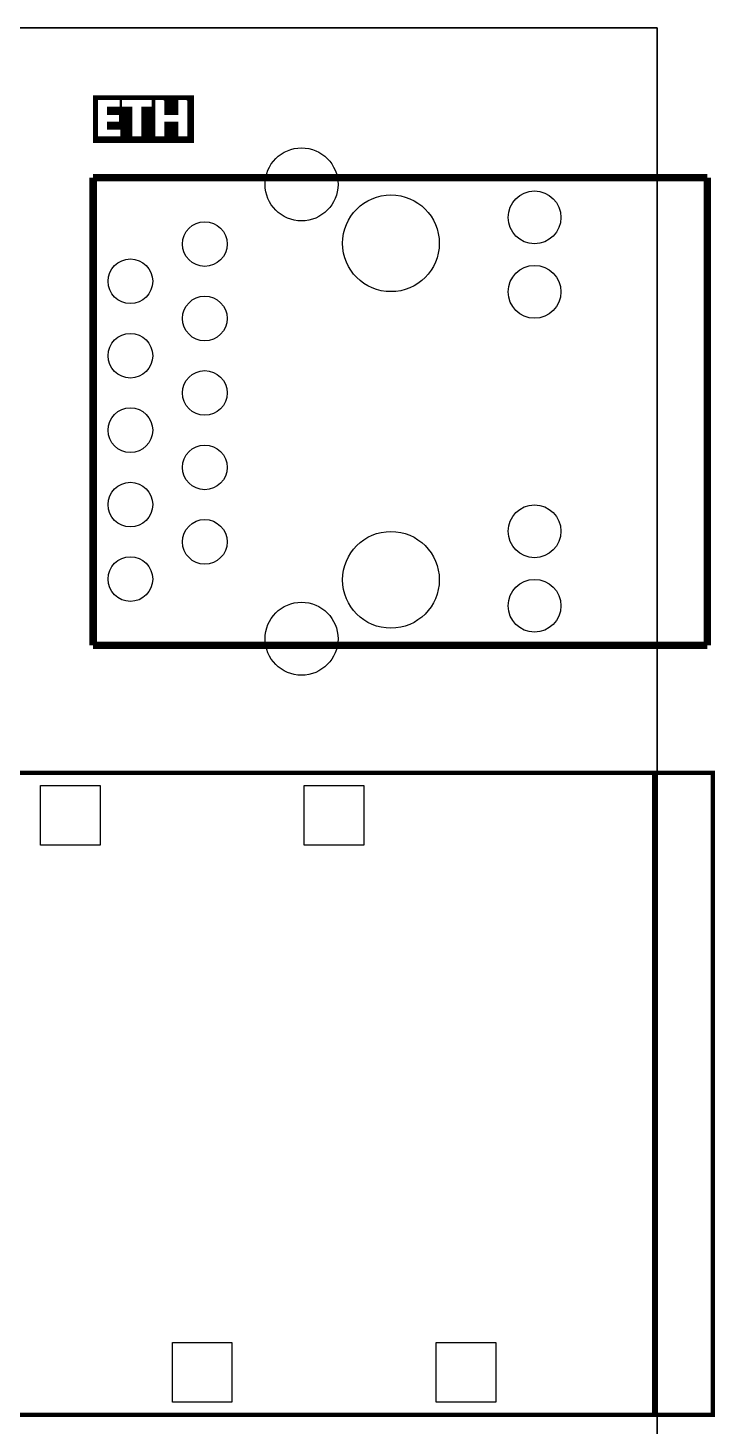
# Model space of a CAD drawing. Extents: x -92 to 136, y -31 to 80.
# Drawn here: x 112.58 to 136.02, y 32.13 to 79.82 of the extents above; entities that cross this region are included whole.
import ezdxf

# ---------------------------------------------------------------- set-up
doc = ezdxf.new("R2010")
doc.units = 0
for name, color, linetype in [('BG_OUTLINE', 254, 'CONTINUOUS'), ('BG_SILKSCREEN_TOP', 85, 'CONTINUOUS'), ('PG_SILKSCREEN_TOP', 85, 'CONTINUOUS'), ('PIN_TOP', 1, 'CONTINUOUS')]:
    doc.layers.add(name, color=color, linetype=linetype)

msp = doc.modelspace()

# ---------------------------------------------------------------- linework, layer by layer
at = {"layer": 'BG_OUTLINE'}
msp.add_lwpolyline([(-33.16224, -31.3309), (37.0459, -31.3309), (37.5539, -30.8229), (37.5539, -18.53438), (40.2971, -18.53438), (40.2971, -28.00858), (40.66794, -28.37942), (51.6001, -28.37942), (52.9971, -25.9588), (52.9971, -23.37562), (49.0347, -23.37562, -0.999788), (49.0347, -18.5801), (98.22688, -18.5801), (130.23596, -18.5801), (134.0485, -18.5801), (134.0485, 79.8195), (130.23596, 79.8195), (98.22688, 79.8195), (-91.76512, 79.8195)], format="xyb", dxfattribs=at)
for points in [[(98.22688, 79.8195), (130.23596, 79.8195)], [(130.23596, 79.8195), (134.0485, 79.8195)], [(134.0485, 79.8195), (134.0485, -18.5801)]]:
    msp.add_lwpolyline(points, dxfattribs=at)
at = {"layer": 'BG_SILKSCREEN_TOP', "const_width": 0.0254}
for points in [[(114.7953, 77.50302), (118.2497, 77.50302)], [(114.7953, 77.47762), (118.2497, 77.47762)], [(114.7953, 77.45222), (118.2497, 77.45222)], [(114.7953, 77.42682), (118.2497, 77.42682)], [(114.7953, 77.40142), (118.2497, 77.40142)], [(114.7953, 77.37602), (118.2497, 77.37602)], [(114.7953, 77.35062), (114.9731, 77.35062)], [(114.7953, 77.32522), (114.9731, 77.32522)], [(114.7953, 77.29982), (114.9731, 77.29982)], [(114.7953, 77.27442), (114.9731, 77.27442)], [(115.7097, 77.35062), (115.7859, 77.35062)], [(115.7097, 77.32522), (115.7859, 77.32522)], [(115.7097, 77.29982), (115.7859, 77.29982)], [(115.7097, 77.27442), (115.7859, 77.27442)], [(116.8019, 77.35062), (116.9289, 77.35062)], [(116.8019, 77.32522), (116.9289, 77.32522)], [(116.8019, 77.29982), (116.9289, 77.29982)], [(116.8019, 77.27442), (116.9289, 77.27442)], [(117.2083, 77.35062), (117.7163, 77.35062)], [(117.2337, 77.32522), (117.7163, 77.32522)], [(117.2337, 77.29982), (117.7163, 77.29982)], [(117.2337, 77.27442), (117.7163, 77.27442)], [(117.9957, 77.35062), (118.2497, 77.35062)], [(118.0211, 77.32522), (118.2497, 77.32522)], [(118.0211, 77.29982), (118.2497, 77.29982)], [(118.0211, 77.27442), (118.2497, 77.27442)], [(114.7953, 77.24902), (114.9731, 77.24902)], [(114.7953, 77.22362), (114.9731, 77.22362)], [(114.7953, 77.19822), (114.9731, 77.19822)], [(114.7953, 77.17282), (114.9731, 77.17282)], [(114.7953, 77.14742), (114.9731, 77.14742)], [(114.7953, 77.12202), (114.9731, 77.12202)], [(114.7953, 77.09662), (114.9731, 77.09662)], [(114.7953, 77.07122), (114.9731, 77.07122)], [(114.7953, 77.04582), (114.9731, 77.04582)], [(114.7953, 77.02042), (114.9731, 77.02042)], [(114.7953, 76.99502), (114.9731, 76.99502)], [(114.7953, 76.96962), (114.9731, 76.96962)], [(114.7953, 76.94422), (114.9731, 76.94422)], [(114.7953, 76.91882), (114.9731, 76.91882)], [(114.7953, 76.89342), (114.9731, 76.89342)], [(114.7953, 76.86802), (114.9731, 76.86802)], [(114.7953, 76.84262), (114.9731, 76.84262)], [(114.7953, 76.81722), (114.9731, 76.81722)], [(114.7953, 76.79182), (114.9731, 76.79182)], [(115.2779, 77.12202), (116.1415, 77.12202)], [(115.2779, 77.09662), (116.1415, 77.09662)], [(115.2779, 77.07122), (116.1415, 77.07122)], [(115.2779, 77.04582), (116.1415, 77.04582)], [(115.2779, 77.02042), (116.1415, 77.02042)], [(115.2779, 76.99502), (116.1415, 76.99502)], [(115.2779, 76.96962), (116.1415, 76.96962)], [(115.2779, 76.94422), (116.1415, 76.94422)], [(115.2779, 76.91882), (116.1415, 76.91882)], [(115.2779, 76.89342), (116.1415, 76.89342)], [(115.2779, 76.86802), (116.1415, 76.86802)], [(115.6843, 76.84262), (116.1415, 76.84262)], [(115.6843, 76.81722), (116.1415, 76.81722)], [(115.6843, 76.79182), (116.1415, 76.79182)], [(115.7097, 77.24902), (115.7859, 77.24902)], [(115.7097, 77.22362), (115.7859, 77.22362)], [(115.7097, 77.19822), (115.7859, 77.19822)], [(115.7097, 77.17282), (115.7859, 77.17282)], [(115.7097, 77.14742), (115.7859, 77.14742)], [(116.4463, 77.12202), (116.9289, 77.12202)], [(116.4463, 77.09662), (116.9289, 77.09662)], [(116.4463, 77.07122), (116.9289, 77.07122)], [(116.4463, 77.04582), (116.9289, 77.04582)], [(116.4463, 77.02042), (116.9289, 77.02042)], [(116.4463, 76.99502), (116.9289, 76.99502)], [(116.4463, 76.96962), (116.9289, 76.96962)], [(116.4463, 76.94422), (116.9289, 76.94422)], [(116.4463, 76.91882), (116.9289, 76.91882)], [(116.4463, 76.89342), (116.9289, 76.89342)], [(116.4463, 76.86802), (116.9289, 76.86802)], [(116.4463, 76.84262), (116.9289, 76.84262)], [(116.4463, 76.81722), (116.9289, 76.81722)], [(116.4463, 76.79182), (116.9289, 76.79182)], [(116.8019, 77.24902), (116.9289, 77.24902)], [(116.8019, 77.22362), (116.9289, 77.22362)], [(116.8019, 77.19822), (116.9289, 77.19822)], [(116.8019, 77.17282), (116.9289, 77.17282)], [(116.8019, 77.14742), (116.9289, 77.14742)], [(117.2337, 77.24902), (117.7163, 77.24902)], [(117.2337, 77.22362), (117.7163, 77.22362)], [(117.2337, 77.19822), (117.7163, 77.19822)], [(117.2337, 77.17282), (117.7163, 77.17282)], [(117.2337, 77.14742), (117.7163, 77.14742)], [(117.2337, 77.12202), (117.7163, 77.12202)], [(117.2337, 77.09662), (117.7163, 77.09662)], [(117.2337, 77.07122), (117.7163, 77.07122)], [(117.2337, 77.04582), (117.7163, 77.04582)], [(117.2337, 77.02042), (117.7163, 77.02042)], [(117.2337, 76.99502), (117.7163, 76.99502)], [(117.2337, 76.96962), (117.7163, 76.96962)], [(117.2337, 76.94422), (117.7163, 76.94422)], [(117.2337, 76.91882), (117.7163, 76.91882)], [(117.2337, 76.89342), (117.7163, 76.89342)], [(117.2337, 76.86802), (117.7163, 76.86802)], [(118.0211, 77.24902), (118.2497, 77.24902)], [(118.0211, 77.22362), (118.2497, 77.22362)], [(118.0211, 77.19822), (118.2497, 77.19822)], [(118.0211, 77.17282), (118.2497, 77.17282)], [(118.0211, 77.14742), (118.2497, 77.14742)], [(118.0211, 77.12202), (118.2497, 77.12202)], [(118.0211, 77.09662), (118.2497, 77.09662)], [(118.0211, 77.07122), (118.2497, 77.07122)], [(118.0211, 77.04582), (118.2497, 77.04582)], [(118.0211, 77.02042), (118.2497, 77.02042)], [(118.0211, 76.99502), (118.2497, 76.99502)], [(118.0211, 76.96962), (118.2497, 76.96962)], [(118.0211, 76.94422), (118.2497, 76.94422)], [(118.0211, 76.91882), (118.2497, 76.91882)], [(118.0211, 76.89342), (118.2497, 76.89342)], [(118.0211, 76.86802), (118.2497, 76.86802)], [(118.0211, 76.84262), (118.2497, 76.84262)], [(118.0211, 76.81722), (118.2497, 76.81722)], [(118.0211, 76.79182), (118.2497, 76.79182)], [(114.7953, 76.76642), (114.9731, 76.76642)], [(114.7953, 76.74102), (114.9731, 76.74102)], [(114.7953, 76.71562), (114.9731, 76.71562)], [(114.7953, 76.69022), (114.9731, 76.69022)], [(114.7953, 76.66482), (114.9731, 76.66482)], [(114.7953, 76.63942), (114.9731, 76.63942)], [(114.7953, 76.61402), (114.9731, 76.61402)], [(114.7953, 76.58862), (114.9731, 76.58862)], [(114.7953, 76.56322), (114.9731, 76.56322)], [(114.7953, 76.53782), (114.9731, 76.53782)], [(114.7953, 76.51242), (114.9731, 76.51242)], [(114.7953, 76.48702), (114.9731, 76.48702)], [(114.7953, 76.46162), (114.9731, 76.46162)], [(114.7953, 76.43622), (114.9731, 76.43622)], [(114.7953, 76.41082), (114.9731, 76.41082)], [(114.7953, 76.38542), (114.9731, 76.38542)], [(114.7953, 76.36002), (114.9731, 76.36002)], [(114.7953, 76.33462), (114.9731, 76.33462)], [(114.7953, 76.30922), (114.9731, 76.30922)], [(115.2779, 76.61402), (116.1415, 76.61402)], [(115.2779, 76.58862), (116.1415, 76.58862)], [(115.2779, 76.56322), (116.1415, 76.56322)], [(115.2779, 76.53782), (116.1415, 76.53782)], [(115.2779, 76.51242), (116.1415, 76.51242)], [(115.2779, 76.48702), (116.1415, 76.48702)], [(115.2779, 76.46162), (116.1415, 76.46162)], [(115.2779, 76.43622), (116.1415, 76.43622)], [(115.2779, 76.41082), (116.1415, 76.41082)], [(115.2779, 76.38542), (116.1415, 76.38542)], [(115.2779, 76.36002), (116.1415, 76.36002)], [(115.6843, 76.76642), (116.1415, 76.76642)], [(115.6843, 76.74102), (116.1415, 76.74102)], [(115.6843, 76.71562), (116.1415, 76.71562)], [(115.6843, 76.69022), (116.1415, 76.69022)], [(115.6843, 76.66482), (116.1415, 76.66482)], [(115.6843, 76.63942), (116.1415, 76.63942)], [(115.7351, 76.33462), (116.1415, 76.33462)], [(115.7351, 76.30922), (116.1415, 76.30922)], [(116.4463, 76.76642), (116.9289, 76.76642)], [(116.4463, 76.74102), (116.9289, 76.74102)], [(116.4463, 76.71562), (116.9289, 76.71562)], [(116.4463, 76.69022), (116.9289, 76.69022)], [(116.4463, 76.66482), (116.9289, 76.66482)], [(116.4463, 76.63942), (116.9289, 76.63942)], [(116.4463, 76.61402), (116.9289, 76.61402)], [(116.4463, 76.58862), (116.9289, 76.58862)], [(116.4463, 76.56322), (116.9289, 76.56322)], [(116.4463, 76.53782), (116.9289, 76.53782)], [(116.4463, 76.51242), (116.9289, 76.51242)], [(116.4463, 76.48702), (116.9289, 76.48702)], [(116.4463, 76.46162), (116.9289, 76.46162)], [(116.4463, 76.43622), (116.9289, 76.43622)], [(116.4463, 76.41082), (116.9289, 76.41082)], [(116.4463, 76.38542), (116.9289, 76.38542)], [(116.4463, 76.36002), (116.9289, 76.36002)], [(116.4463, 76.33462), (116.9289, 76.33462)], [(116.4463, 76.30922), (116.9289, 76.30922)], [(117.2337, 76.61402), (117.7163, 76.61402)], [(117.2337, 76.58862), (117.7163, 76.58862)], [(117.2337, 76.56322), (117.7163, 76.56322)], [(117.2337, 76.53782), (117.7163, 76.53782)], [(117.2337, 76.51242), (117.7163, 76.51242)], [(117.2337, 76.48702), (117.7163, 76.48702)], [(117.2337, 76.46162), (117.7163, 76.46162)], [(117.2337, 76.43622), (117.7163, 76.43622)], [(117.2337, 76.41082), (117.7163, 76.41082)], [(117.2337, 76.38542), (117.7163, 76.38542)], [(117.2337, 76.36002), (117.7163, 76.36002)], [(117.2337, 76.33462), (117.7163, 76.33462)], [(117.2337, 76.30922), (117.7163, 76.30922)], [(118.0211, 76.76642), (118.2497, 76.76642)], [(118.0211, 76.74102), (118.2497, 76.74102)], [(118.0211, 76.71562), (118.2497, 76.71562)], [(118.0211, 76.69022), (118.2497, 76.69022)], [(118.0211, 76.66482), (118.2497, 76.66482)], [(118.0211, 76.63942), (118.2497, 76.63942)], [(118.0211, 76.61402), (118.2497, 76.61402)], [(118.0211, 76.58862), (118.2497, 76.58862)], [(118.0211, 76.56322), (118.2497, 76.56322)], [(118.0211, 76.53782), (118.2497, 76.53782)], [(118.0211, 76.51242), (118.2497, 76.51242)], [(118.0211, 76.48702), (118.2497, 76.48702)], [(118.0211, 76.46162), (118.2497, 76.46162)], [(118.0211, 76.43622), (118.2497, 76.43622)], [(118.0211, 76.41082), (118.2497, 76.41082)], [(118.0211, 76.38542), (118.2497, 76.38542)], [(118.0211, 76.36002), (118.2497, 76.36002)], [(118.0211, 76.33462), (118.2497, 76.33462)], [(118.0211, 76.30922), (118.2497, 76.30922)], [(114.7953, 76.28382), (114.9731, 76.28382)], [(114.7953, 76.25842), (114.9731, 76.25842)], [(114.7953, 76.23302), (114.9731, 76.23302)], [(114.7953, 76.20762), (114.9731, 76.20762)], [(114.7953, 76.18222), (114.9731, 76.18222)], [(114.7953, 76.15682), (114.9731, 76.15682)], [(114.7953, 76.13142), (114.9731, 76.13142)], [(114.7953, 76.10602), (118.2497, 76.10602)], [(114.7953, 76.08062), (118.2497, 76.08062)], [(114.7953, 76.05522), (118.2497, 76.05522)], [(114.7953, 76.02982), (118.2497, 76.02982)], [(114.7953, 76.00442), (118.2497, 76.00442)], [(114.7953, 75.97902), (118.2497, 75.97902)], [(114.7953, 75.95362), (118.2497, 75.95362)], [(114.7953, 75.92822), (118.2497, 75.92822)], [(114.7953, 75.90282), (118.2497, 75.90282)], [(115.7351, 76.28382), (116.1415, 76.28382)], [(115.7351, 76.25842), (116.1415, 76.25842)], [(115.7351, 76.23302), (116.1415, 76.23302)], [(115.7351, 76.20762), (116.1415, 76.20762)], [(115.7351, 76.18222), (116.1415, 76.18222)], [(115.7351, 76.15682), (116.1415, 76.15682)], [(115.7351, 76.13142), (116.1415, 76.13142)], [(116.4463, 76.28382), (116.9289, 76.28382)], [(116.4463, 76.25842), (116.9289, 76.25842)], [(116.4463, 76.23302), (116.9289, 76.23302)], [(116.4463, 76.20762), (116.9289, 76.20762)], [(116.4463, 76.18222), (116.9289, 76.18222)], [(116.4463, 76.15682), (116.9289, 76.15682)], [(116.4463, 76.13142), (116.9289, 76.13142)], [(117.2337, 76.28382), (117.7163, 76.28382)], [(117.2337, 76.25842), (117.7163, 76.25842)], [(117.2337, 76.23302), (117.7163, 76.23302)], [(117.2337, 76.20762), (117.7163, 76.20762)], [(117.2337, 76.18222), (117.7163, 76.18222)], [(117.2337, 76.15682), (117.7163, 76.15682)], [(117.2337, 76.13142), (117.7163, 76.13142)], [(118.0211, 76.28382), (118.2497, 76.28382)], [(118.0211, 76.25842), (118.2497, 76.25842)], [(118.0211, 76.23302), (118.2497, 76.23302)], [(118.0211, 76.20762), (118.2497, 76.20762)], [(118.0211, 76.18222), (118.2497, 76.18222)], [(118.0211, 76.15682), (118.2497, 76.15682)], [(118.0211, 76.13142), (118.2497, 76.13142)]]:
    msp.add_lwpolyline(points, dxfattribs=at)
at = {"layer": 'PG_SILKSCREEN_TOP', "const_width": 0.254}
for points in [[(135.76046, 74.70902), (114.80546, 74.70902)], [(114.80546, 74.70902), (114.80546, 58.75782)], [(135.76046, 58.75782), (135.76046, 74.70902)], [(114.80546, 58.75782), (135.76046, 58.75782)]]:
    msp.add_lwpolyline(points, dxfattribs=at)
at = {"layer": 'PG_SILKSCREEN_TOP'}
for points in [[(79.9338, 37.74694, 0.1524, 0.1524, 0), (79.9338, 32.96158, 0.14986, 0.14986, 0), (79.9338, 32.512, 0.1524, 0.1524, 0), (135.94588, 32.512, 0.14986, 0.14986, 0), (135.94588, 32.96158, 0.1524, 0.1524, 0), (135.94588, 53.9623, 0.14986, 0.14986, 0), (135.94588, 54.41188, 0.1524, 0.1524, 0), (79.9338, 54.41188, 0.14986, 0.14986, 0), (79.9338, 53.9623, 0.1524, 0.1524, 0), (79.9338, 46.50994, 0.1524, 0.1524, 0)], [(133.94182, 32.51454, 0.14986, 0.14986, 0), (133.9469, 32.51962, 0.14986, 0.14986, 0), (133.9469, 32.96158, 0.1524, 0.1524, 0), (133.9469, 53.9623, 0.14986, 0.14986, 0), (133.9469, 54.40426, 0.14986, 0.14986, 0), (133.94182, 54.40934, 0.14986, 0.14986, 0)]]:
    msp.add_lwpolyline(points, format="xyseb", dxfattribs=at)
at = {"layer": 'PIN_TOP'}
for points in [[(115.04168, 53.97754), (115.04168, 51.94554), (113.00968, 51.94554), (113.00968, 53.97754)], [(124.0409, 53.97754), (124.0409, 51.94554), (122.0089, 51.94554), (122.0089, 53.97754)], [(119.54256, 34.97834), (119.54256, 32.94634), (117.51056, 32.94634), (117.51056, 34.97834)], [(128.54178, 34.97834), (128.54178, 32.94634), (126.50978, 32.94634), (126.50978, 34.97834)]]:
    msp.add_lwpolyline(points, close=True, dxfattribs=at)
for centre, radius in [((121.91492, 74.48296), 1.2446), ((124.96546, 72.47382), 1.64973), ((129.86512, 73.35774), 0.90043), ((118.61546, 72.44842), 0.762), ((116.07546, 71.17842), 0.762), ((129.86512, 70.81774), 0.90043), ((118.61546, 69.90842), 0.762), ((116.07546, 68.63842), 0.762), ((118.61546, 67.36842), 0.762), ((116.07546, 66.09842), 0.762), ((118.61546, 64.82842), 0.762), ((116.07546, 63.55842), 0.762), ((129.86512, 62.6491), 0.90043), ((118.61546, 62.28842), 0.762), ((124.96546, 60.99302), 1.64973), ((116.07546, 61.01842), 0.762), ((129.86512, 60.1091), 0.90043), ((121.91492, 58.98388), 1.2446)]:
    msp.add_circle(centre, radius, dxfattribs=at)

doc.saveas('drawing.dxf')
